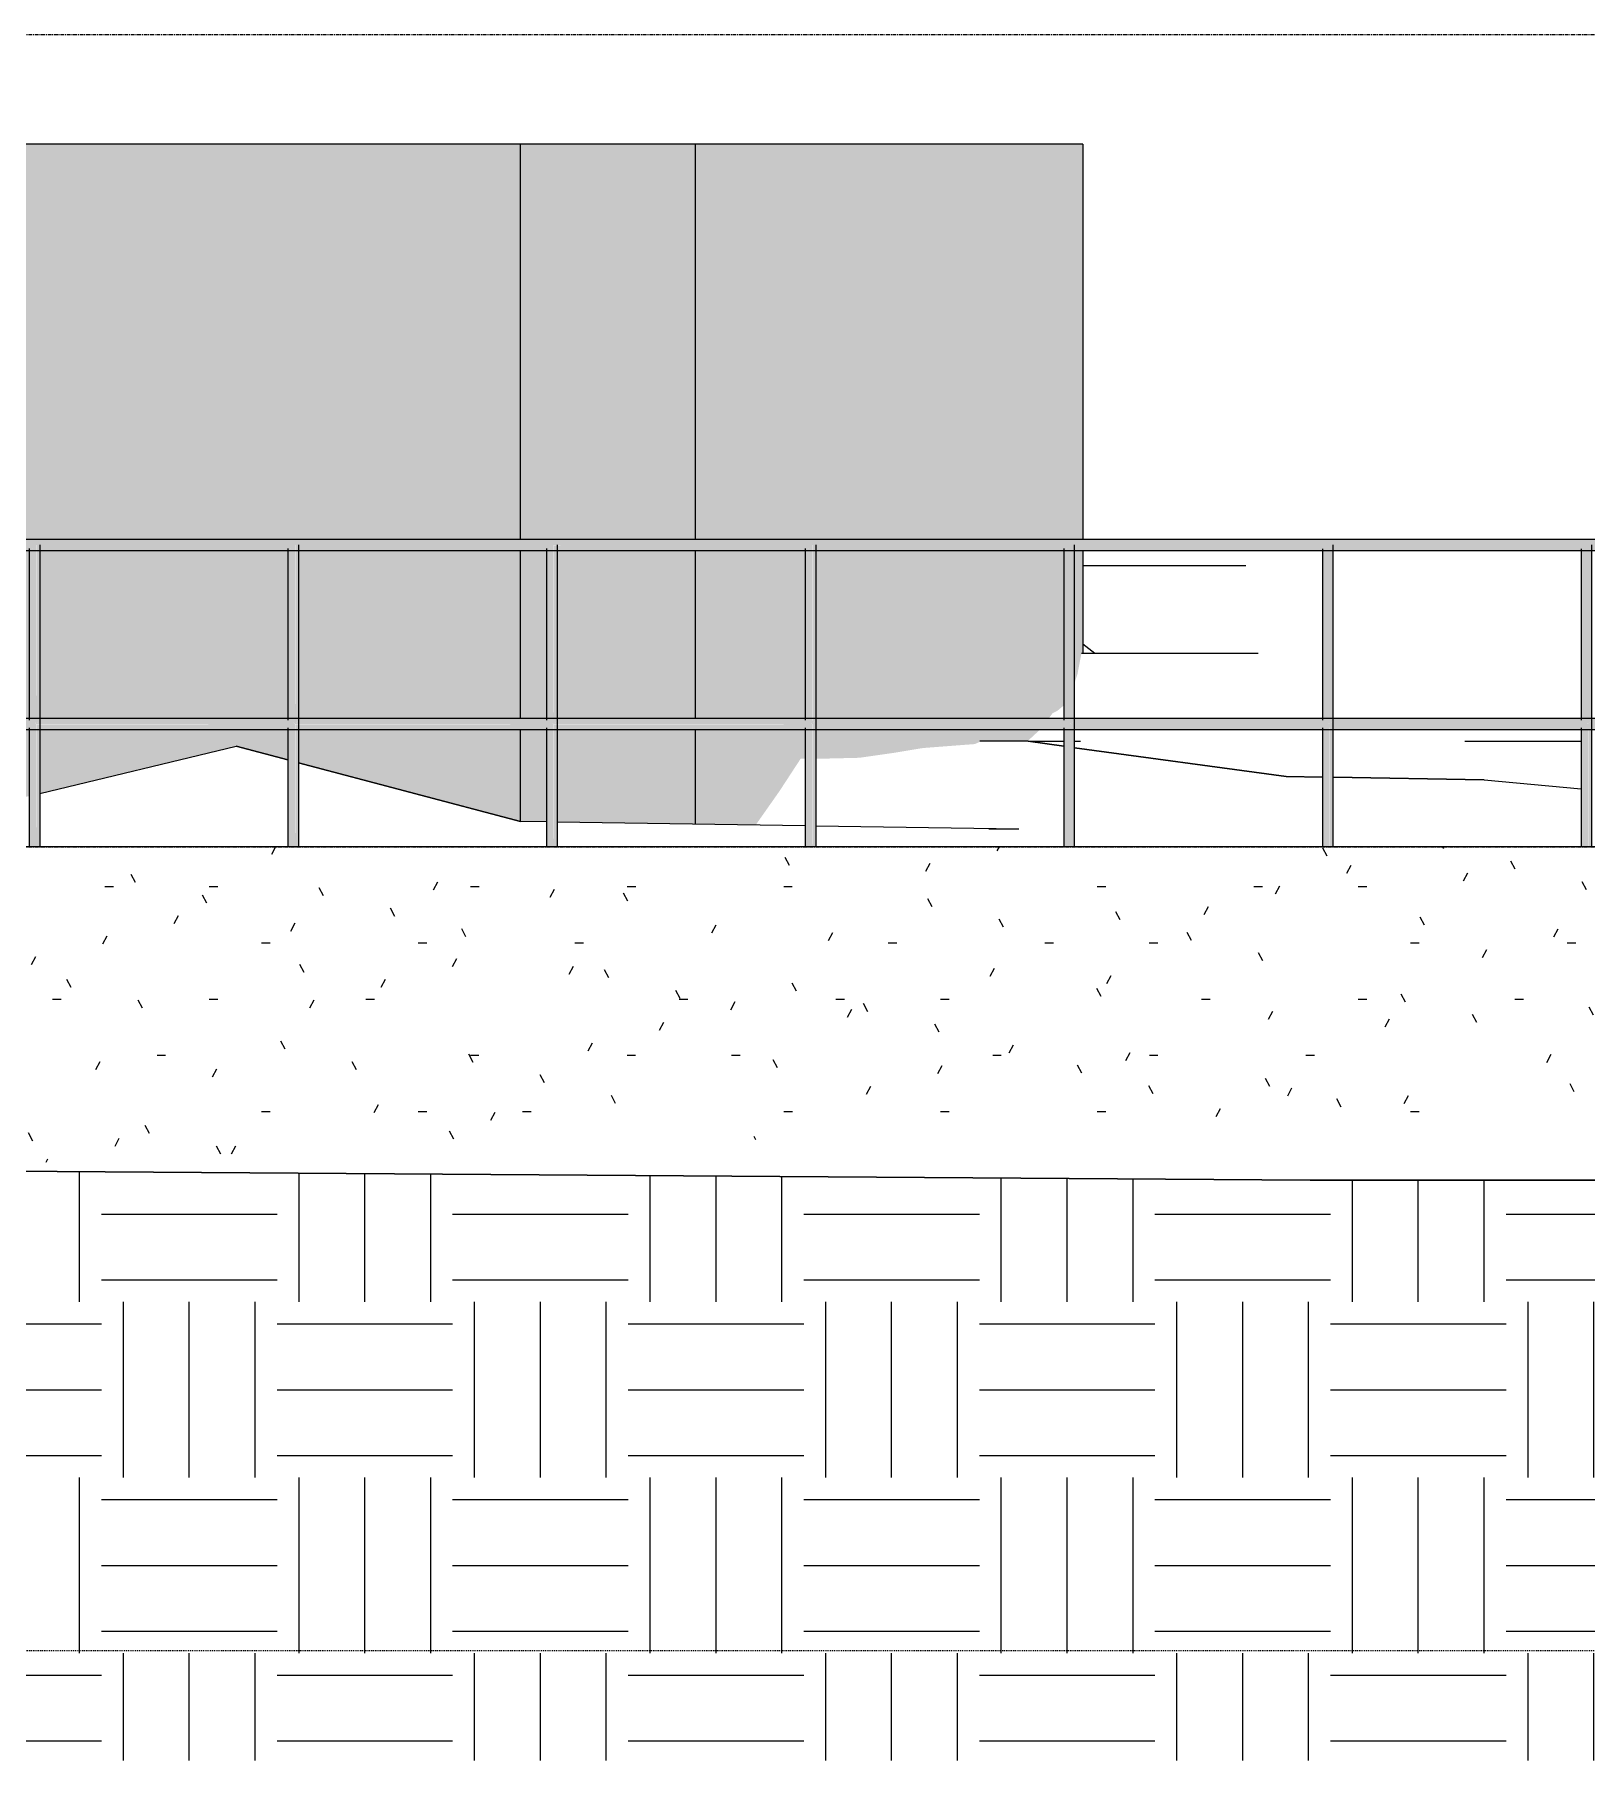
# Model space of a CAD drawing. Header units: inches. Extents: x 1352 to 6578, y -201 to 490.
# Drawn here: x 3598.7 to 3810.9, y -124.9 to 111 of the extents above; entities that cross this region are included whole.
import ezdxf

# ---------------------------------------------------------------- set-up
doc = ezdxf.new("R2010")
doc.units = ezdxf.units.IN
doc.header["$MEASUREMENT"] = 0
doc.linetypes.add('Aligning Line 1_8_', pattern=[0.25, 0.125, -0.125])
doc.linetypes.add('Grid Line 1_2_', pattern=[0.8749999999999999, 0.4999999999999999, -0.125, 0.125, -0.125])
for name, color, linetype, lineweight in [('A-FLOR-HRAL', 11, 'Continuous', 9), ('A-FLOR-LEVL', 51, 'Continuous', 9), ('A-WALL-PATT', 111, 'Continuous', 13), ('C-TOPO', 7, 'Continuous', 9), ('G-ANNO-SYMB', 111, 'Aligning Line 1_8_', 9), ('S-FNDN', 32, 'Continuous', 13)]:
    doc.layers.add(name, color=color, linetype=linetype, lineweight=lineweight)

# ---------------------------------------------------------------- blocks, each defined once
blk = doc.blocks.new('Railing - Lapeyre - 1 1_2_ Post-V1-BUILDING SECTION - EAST_WEST - LOOKING SOUTH')
at = {"layer": 'A-FLOR-HRAL'}
h = blk.add_hatch(color=253, dxfattribs=at)
h.paths.add_polyline_path([(3599.008081191339, 16.75), (3598.994500212435, 41.23613976081136), (3598.422417159008, 40.711277338877), (3598.124964485651, 40.52376517988733), (3597.991040417812, 40.50000000000005), (3598.012558951013, 17.49999999999983), (3598.141037968014, 17.46919404129579), (3598.447439745564, 17.26938701276629), (3598.908426943608, 16.85170339853318)], flags=0)
h.paths.add_polyline_path([(3598.817877980752, -1.13242748511766e-13), (3599.008081191339, -1.13242748511766e-13), (3598.994500212438, 16.7361397608114), (3598.422417159009, 16.21127733887687), (3598.083804009049, 16.01258454748495), (3597.991040417812, 16), (3598.028414712318, -1.13242748511766e-13), (3598.77968473476, -1.13242748511766e-13)], flags=0)
h = blk.add_hatch(color=253, dxfattribs=at)
h.paths.add_polyline_path([(3599.008081191339, 16.75000000000136), (3599.42294830768, 17.28033008588949), (3599.48221196642, 17.49999999999983), (3599.477836257576, 40.60048094716156), (3599.32128863981, 40.87499999999971), (3599.008081191339, 41.23613443491868), (3599.008081191339, 16.93024560974993)], flags=0)
h.paths.add_polyline_path([(3599.008081191339, -1.13242748511766e-13), (3599.48221196642, -1.13242748511766e-13), (3599.449817889365, 16.16132272334477), (3599.32128863981, 16.37499999999983), (3599.008081191339, 16.73613443491871), (3599.008081191339, 0.237972640739827)], flags=0)
at = {"layer": 'A-FLOR-HRAL', "color": 8}
for p, q in [((3597.986626192116, 40.74535959612896), (3597.986626192116, 17.2731297622027)), ((3599.486626192116, -1.13242748511766e-13), (3599.486626192116, 41.25000000000022)), ((3597.986626192116, 16.22687023779713), (3597.986626192116, -1.13242748511766e-13))]:
    blk.add_line(p, q, dxfattribs=at)
blk = doc.blocks.new('Railing - Lapeyre - 1 1_2_ Post-V2-BUILDING SECTION - EAST_WEST - LOOKING SOUTH')
at = {"layer": 'A-FLOR-HRAL'}
h = blk.add_hatch(color=253, dxfattribs=at)
h.paths.add_polyline_path([(3775.793416796445, 16.75), (3775.793416796447, 41.24999999999996), (3775.219535023135, 40.71966991411039), (3774.876701451403, 40.51463860830992), (3774.776376022922, 40.50000000000005), (3774.797894556122, 17.49999999999983), (3774.916891470295, 17.47444436971682), (3775.299915768343, 17.21389574958175), (3775.693762548718, 16.85170339852925)], flags=0)
h.paths.add_polyline_path([(3775.02580375329, -1.13242748511766e-13), (3775.793416796447, -1.13242748511766e-13), (3775.793416796445, 16.75), (3775.219535023134, 16.21966991411034), (3774.869139614158, 16.01258454748512), (3774.776376022922, 16), (3774.813750317428, -1.13242748511766e-13), (3774.916891470295, -1.13242748511766e-13)], flags=0)
h = blk.add_hatch(color=253, dxfattribs=at)
h.paths.add_polyline_path([(3775.793416796445, 16.75), (3776.208283912789, 17.28033008588949), (3776.267547571529, 17.49999999999983), (3776.231867432179, 40.66845839467245), (3776.10662424492, 40.87499999999971), (3775.793416796447, 41.24999999999996), (3775.793416796447, 16.86092037523065)], flags=0)
h.paths.add_polyline_path([(3776.263171862685, -1.13242748511766e-13), (3776.267547571529, -1.13242748511766e-13), (3776.231867432179, 16.16845839467214), (3776.10662424492, 16.37499999999983), (3775.793416796445, 16.75), (3775.826920016153, -1.13242748511766e-13), (3776.252462018803, -1.13242748511766e-13)], flags=0)
at = {"layer": 'A-FLOR-HRAL', "color": 8}
for p, q in [((3774.771961797225, 40.72687023779786), (3774.771961797225, 17.27312976220202)), ((3776.271961797226, -1.13242748511766e-13), (3776.271961797226, 41.25000000000022)), ((3774.771961797225, 16.22687023779747), (3774.771961797225, -1.13242748511766e-13))]:
    blk.add_line(p, q, dxfattribs=at)
blk = doc.blocks.new('Railing - Lapeyre - 1 1_2_ Post-V3-BUILDING SECTION - EAST_WEST - LOOKING SOUTH')
at = {"layer": 'A-FLOR-HRAL'}
for points in [[(4057.908743699161, -10.00000000000006), (4058.649953764622, -10.00000000000006), (4058.640704159825, 41.24056019924048), (4058.076071991311, 40.71966991411039), (4057.773428438469, 40.52555563028289), (4057.632912991096, 40.50000000000005), (4057.654431524297, 17.49999999999983), (4057.799627741079, 17.45993757247913), (4058.076071991311, 17.28033008588949), (4058.640704159825, 16.75943980075709), (4058.640704159825, 16.74056019924171), (4058.076071991311, 16.21966991411034), (4057.725676582334, 16.01258454748461), (4057.632912991096, 15.9913852822952), (4057.632912991096, -10.00000000000006), (4057.77342843847, -10.00000000000006)], [(4058.963161213094, -10.00000000000006), (4059.124084539703, -10.00000000000006), (4059.119708830861, 41.24999999999996), (4058.649953764622, 41.24999999999996), (4058.649953764622, -10.00000000000006), (4058.821657765613, -10.00000000000006)]]:
    blk.add_hatch(color=253, dxfattribs=at).paths.add_polyline_path(points, flags=0)
at = {"layer": 'A-FLOR-HRAL', "color": 8}
for p, q in [((4057.6284987654, 40.72687023779709), (4057.6284987654, 17.27312976220287)), ((4058.649953764621, 41.25000000000043), (4059.124084539702, 41.25000000000043)), ((4059.128498765399, -10.00000000000006), (4059.128498765399, 41.25000000000022)), ((4057.6284987654, 16.22687023779662), (4057.6284987654, -10.00000000000006)), ((4058.649953764621, -9.999999999999945), (4057.628498765399, -9.999999999999945)), ((4059.124084539702, -9.999999999999945), (4058.649953764621, -9.999999999999945))]:
    blk.add_line(p, q, dxfattribs=at)
blk = doc.blocks.new('Railing - Railing-1341484-BUILDING SECTION - EAST_WEST - LOOKING SOUTH')
at = {"layer": 'A-FLOR-HRAL'}
blk.add_hatch(color=253, dxfattribs=at).paths.add_polyline_path([(4058.649953764214, 41.25000000000008), (4058.61358569071, 41.62500000000042), (4058.514226265011, 41.89951905283839), (4058.3784987654, 42.00000000000008), (3569.203253864453, 41.97357361817998), (3569.203253864453, 41.25000000000008), (4050.976212355275, 41.25000000000008)], flags=0)
h = blk.add_hatch(color=253, dxfattribs=at)
h.paths.add_polyline_path([(3569.203253864453, 40.50000000000016), (3598.131555865186, 40.525555630283), (3598.465282076476, 40.74535959612907), (3599.00808119134, 41.25000000000008), (3569.203253864453, 41.24782264343508), (3569.203253864453, 40.52525855170204)], flags=0)
h.paths.add_polyline_path([(3634.36514831235, 41.25000000000008), (3599.02035024796, 41.2361296235071), (3599.426924586754, 40.71103543976863), (3599.48221196642, 40.50000000000016), (3633.488622986207, 40.525555630283), (3633.822349197496, 40.74535959612907), (3634.337986354545, 41.2222795216233)], flags=0)
h.paths.add_polyline_path([(3669.722215433389, 41.25000000000008), (3634.389686425611, 41.22225924701464), (3634.780015428703, 40.71966991411085), (3634.839279087442, 40.50000000000016), (3668.84569010723, 40.525555630283), (3669.17941631852, 40.74535959612907), (3669.681472496681, 41.20841928243487)], flags=0)
h.paths.add_polyline_path([(3705.079282554414, 41.25000000000008), (3669.759022603239, 41.20838887052192), (3670.137082549724, 40.7196699141105), (3670.196346208463, 40.50000000000016), (3704.202757228252, 40.525555630283), (3704.536483439542, 40.74535959612907), (3705.024958638804, 41.19455904324652)], flags=0)
h.paths.add_polyline_path([(3740.436349675423, 41.25000000000008), (3705.079282554414, 41.25000000000008), (3705.494149670744, 40.7196699141105), (3705.553413329484, 40.50000000000016), (3739.559824349272, 40.525555630283), (3739.893550560562, 40.74535959612907), (3740.368444780911, 41.18069880405817)], flags=0)
h.paths.add_polyline_path([(3774.383306032215, 40.50000000000016), (3774.916891470295, 40.525555630283), (3775.219535023135, 40.7196699141105), (3775.793416796447, 41.25000000000008), (3740.436349675423, 41.25000000000008), (3740.851216791767, 40.71966991411212), (3740.910480450506, 40.50000000000016), (3774.005665480275, 40.50000000000016)], flags=0)
h.paths.add_polyline_path([(3811.150483917471, 41.25000000000008), (3775.793416796447, 41.25000000000008), (3776.20828391279, 40.7196699141105), (3776.267547571529, 40.50000000000016), (3810.273958591318, 40.525555630283), (3810.586681105275, 40.72800013163705), (3811.055417065156, 41.1529783256814)], flags=0)
h.paths.add_polyline_path([(3844.42475629463, 40.50000000000016), (3845.631025712338, 40.525555630283), (3846.014378289954, 40.78637557205442), (3846.507551038482, 41.25000000000008), (3811.150483917471, 41.25000000000008), (3811.565351033812, 40.7196699141105), (3811.62461469255, 40.50000000000016), (3841.941837355275, 40.50000000000016)], flags=0)
h.paths.add_polyline_path([(3846.981681813572, 40.50000000000016), (3880.98809283336, 40.525555630283), (3881.358025181213, 40.7752838105226), (3881.864618159519, 41.25000000000008), (3846.507551038482, 41.25000000000008), (3846.922418154833, 40.7196699141105), (3846.981681813572, 40.51091546942782)], flags=0)
h.paths.add_polyline_path([(3917.22168528053, 41.25000000000008), (3881.864618159519, 41.25000000000008), (3882.279485275853, 40.7196699141105), (3882.338748934594, 40.50000000000016), (3916.345159954381, 40.525555630283), (3916.701672072466, 40.76419204899079), (3917.085875491508, 41.1113976081161)], flags=0)
h.paths.add_polyline_path([(3952.578752401567, 41.25000000000008), (3917.22168528053, 41.25000000000008), (3917.636552396877, 40.71966991411178), (3917.695816055616, 40.50000000000016), (3951.73140369669, 40.54171099653012), (3952.045318963726, 40.75310028745897), (3952.429361633644, 41.09753736892775)], flags=0)
h.paths.add_polyline_path([(3987.935819522591, 41.25000000000008), (3952.578752401567, 41.25000000000008), (3952.993619517898, 40.7196699141105), (3953.052883176638, 40.50000000000016), (3987.078806805564, 40.53635994322752), (3987.388965854983, 40.74200852592707), (3987.772847775767, 41.08367712973941)], flags=0)
h.paths.add_polyline_path([(4023.292886643603, 41.25000000000008), (3987.935819522591, 41.25000000000008), (3988.35068663892, 40.7196699141105), (3988.40995029766, 40.50000000000016), (4022.426209914434, 40.53100888992491), (4022.732612746236, 40.73091676439542), (4023.116333917879, 41.06981689055097)], flags=0)
h.paths.add_polyline_path([(4056.567159020766, 40.50000000000016), (4057.773613023306, 40.52565783662231), (4058.076259637493, 40.71982500286361), (4058.459750554035, 41.05588571617317), (4058.526513954407, 41.25000000000008), (4023.292886643603, 41.25000000000008), (4023.707753759942, 40.7196699141105), (4023.767017418681, 40.50000000000016), (4050.976212355275, 40.50000000000016)], flags=0)
h.paths.add_polyline_path([(4058.45982006, 41.05595665136246), (4058.640704159825, 41.25000000000008), (4058.526513954407, 41.25000000000008)], flags=0)
h = blk.add_hatch(color=253, dxfattribs=at)
h.paths.add_polyline_path([(3599.00808119134, 16.75000000000011), (3598.434199418026, 17.2803300858896), (3598.131555865186, 17.47444436971693), (3597.986344703821, 17.49999999999994), (3569.203253864453, 17.47357361817967), (3569.203253864453, 16.75000000000011), (3598.884641381122, 16.75000000000011)], flags=0)
h.paths.add_polyline_path([(3634.365148312348, 16.75000000000011), (3633.791266539046, 17.2803300858896), (3633.488622986209, 17.47444436971574), (3633.343411824842, 17.49999999999994), (3599.481893490938, 17.46899111007502), (3599.473849445687, 17.39086170652723), (3599.311084794842, 17.11195629090582), (3599.00808119134, 16.75000000000011), (3634.241708502139, 16.75000000000011)], flags=0)
h.paths.add_polyline_path([(3669.722215433387, 16.75000000000011), (3669.14833366007, 17.2803300858896), (3668.84569010723, 17.47444436971693), (3668.700478945866, 17.49999999999994), (3634.838648105423, 17.46364005677276), (3634.826996878678, 17.38235011941014), (3634.658047968683, 17.09904028246001), (3634.365148312348, 16.75000000000011), (3669.598775623167, 16.75000000000011)], flags=0)
h.paths.add_polyline_path([(3705.079282554413, 16.75000000000011), (3704.505400781093, 17.2803300858896), (3704.135425120481, 17.49273413718396), (3704.057546066887, 17.49999999999994), (3670.195402719908, 17.45828900347032), (3670.180144311668, 17.3738385322934), (3670.005011142514, 17.08612427401368), (3669.722215433387, 16.75000000000011), (3704.95584274419, 16.75000000000011)], flags=0)
h.paths.add_polyline_path([(3710.41287030067, 16.75000000000011), (3740.436349675421, 16.75000000000011), (3739.862467902113, 17.2803300858896), (3739.49921261621, 17.49090864716493), (3739.465743631438, 17.49999999999977), (3705.553413329484, 17.47444436971693), (3705.533291744657, 17.36532694517649), (3705.351974316348, 17.07320826556753), (3705.079282554413, 16.75000000000011), (3706.271171729478, 16.75000000000011)], flags=0)
h.paths.add_polyline_path([(3775.793416796446, 16.75000000000011), (3775.219535023135, 17.2803300858896), (3774.863000111941, 17.48908315714572), (3774.771680308931, 17.49999999999994), (3740.910480450506, 17.47444436971693), (3740.886439177649, 17.3568153580594), (3740.749557123899, 17.12500000000028), (3740.436349675421, 16.75000000000011), (3775.66997698623, 16.75000000000011)], flags=0)
h.paths.add_polyline_path([(3811.150483917469, 16.75000000000011), (3810.576602144157, 17.2803300858896), (3810.22678760767, 17.48725766712669), (3810.128747429952, 17.49999999999994), (3776.267547571529, 17.47444436971693), (3776.23958661064, 17.34830377094232), (3776.106624244921, 17.12500000000028), (3775.793416796446, 16.75000000000011), (3811.027044107253, 16.75000000000011)], flags=0)
h.paths.add_polyline_path([(3846.507551038481, 16.75000000000011), (3845.933669265177, 17.2803300858896), (3845.590575103399, 17.48543217710766), (3845.485814550973, 17.49999999999994), (3811.62461469255, 17.47444436971693), (3811.59273404363, 17.33979218382524), (3811.463691365941, 17.12500000000028), (3811.150483917469, 16.75000000000011), (3846.38411122827, 16.75000000000011)], flags=0)
h.paths.add_polyline_path([(3881.864618159519, 16.75000000000011), (3881.290736386202, 17.2803300858896), (3880.954362599129, 17.48360668708863), (3880.842881671996, 17.49999999999994), (3846.981681813572, 17.47444436971693), (3846.94588147662, 17.33128059670815), (3846.820758486966, 17.12500000000028), (3846.507551038481, 16.75000000000011), (3881.741178349298, 16.75000000000011)], flags=0)
h.paths.add_polyline_path([(3894.200431105275, 16.75000000000011), (3917.221685280527, 16.75000000000011), (3916.647803507221, 17.2803300858896), (3916.318150094859, 17.48178119706943), (3916.199948793017, 17.49999999999994), (3882.338748934594, 17.47444436971693), (3882.29902890961, 17.32276900959124), (3882.177825607984, 17.12500000000028), (3881.864618159519, 16.75000000000011), (3883.748712355275, 16.75000000000011)], flags=0)
h.paths.add_polyline_path([(3952.578752401566, 16.75000000000011), (3952.004870628246, 17.2803300858896), (3951.68193759059, 17.47995570705023), (3951.55701591404, 17.49999999999994), (3917.695816055616, 17.47444436971693), (3917.652176342601, 17.31425742247415), (3917.534892729008, 17.12500000000028), (3917.221685280527, 16.75000000000011), (3952.455312591343, 16.75000000000011)], flags=0)
h.paths.add_polyline_path([(3987.93581952259, 16.75000000000011), (3987.337861186085, 17.29747996925101), (3987.04572508632, 17.47813021703137), (3986.914083035063, 17.49999999999994), (3953.052883176638, 17.47444436971693), (3953.005323775591, 17.30574583535707), (3952.891959850027, 17.12500000000028), (3952.578752401566, 16.75000000000011), (3987.812379712366, 16.75000000000011)], flags=0)
h.paths.add_polyline_path([(4023.292886643601, 16.75000000000011), (4022.706883011342, 17.28896456023164), (4022.409512582048, 17.47630472701217), (4022.271150156083, 17.49999999999994), (3988.40995029766, 17.47444436971693), (3988.358471208582, 17.29723424824033), (3988.249026971048, 17.12500000000028), (3987.93581952259, 16.75000000000011), (4023.169446833384, 16.75000000000011)], flags=0)
h.paths.add_polyline_path([(4056.202243605275, 16.75000000000011), (4058.640704159825, 16.7594398007572), (4058.075827281221, 17.28044916988466), (4057.773230296585, 17.47447924059508), (4057.628217277106, 17.49999999999994), (4023.767017418681, 17.47444436971693), (4023.762641709838, 17.39951905283851), (4023.606094092072, 17.12500000000028), (4023.292886643601, 16.75000000000011), (4050.976212355275, 16.75000000000011)], flags=0)
h = blk.add_hatch(color=253, dxfattribs=at)
h.paths.add_polyline_path([(3569.203253864453, 16.00000000000011), (3598.131555865186, 16.02555563028312), (3598.434199418026, 16.21966991411045), (3599.00808119134, 16.75000000000011), (3569.203253864453, 16.7478226434352), (3569.203253864453, 16.02525855170216)], flags=0)
h.paths.add_polyline_path([(3634.365148312349, 16.75000000000011), (3599.020350247958, 16.73612962350722), (3599.426924586754, 16.21103543976858), (3599.48221196642, 16.00000000000011), (3633.488622986207, 16.02555563028312), (3633.791266539046, 16.21966991411045), (3634.337986354544, 16.72227952162342)], flags=0)
h.paths.add_polyline_path([(3669.722215433387, 16.75000000000011), (3634.389686425612, 16.72225924701467), (3634.780015428702, 16.21966991411045), (3634.839279087442, 16.00000000000011), (3668.84569010723, 16.02555563028312), (3669.14833366007, 16.21966991411045), (3669.681472496681, 16.70841928243498)], flags=0)
h.paths.add_polyline_path([(3704.057546066887, 16.00000000000011), (3704.202757228251, 16.02555563028312), (3704.505400781093, 16.21966991411045), (3705.079282554413, 16.75000000000011), (3669.759022603239, 16.70838887052195), (3670.137082549724, 16.21966991411045), (3670.196346208463, 16.00000000000011), (3703.669171790169, 16.00000000000011)], flags=0)
h.paths.add_polyline_path([(3740.436349675422, 16.75000000000011), (3705.079282554413, 16.75000000000011), (3705.494149670744, 16.21966991411045), (3705.553413329484, 16.00000000000011), (3739.559824349272, 16.02555563028312), (3739.862467902112, 16.21966991411045), (3740.368444780911, 16.68069880405829)], flags=0)
h.paths.add_polyline_path([(3769.805053711023, 16.00000000000011), (3774.916891470295, 16.02555563028312), (3775.219535023135, 16.21966991411045), (3775.793416796446, 16.75000000000011), (3740.436349675422, 16.75000000000011), (3740.851216791767, 16.21966991411301), (3740.910480450506, 16.00000000000011), (3764.033473516061, 16.00000000000011)], flags=0)
h.paths.add_polyline_path([(3811.15048391747, 16.75000000000011), (3775.793416796446, 16.75000000000011), (3776.20828391279, 16.21966991411045), (3776.267547571529, 16.00000000000011), (3810.273958591318, 16.02555563028312), (3810.586681105275, 16.22800013163657), (3811.055417065156, 16.6529783256816)], flags=0)
h.paths.add_polyline_path([(3846.507551038481, 16.75000000000011), (3811.15048391747, 16.75000000000011), (3811.565351033811, 16.21966991411045), (3811.62461469255, 16.00000000000011), (3845.631025712338, 16.02555563028312), (3846.014378289953, 16.28637557205428), (3846.398903207265, 16.63911808649317)], flags=0)
h.paths.add_polyline_path([(3881.864618159519, 16.75000000000011), (3846.507551038481, 16.75000000000011), (3846.922418154833, 16.21966991411045), (3846.981681813572, 16.00000000000011), (3880.98809283336, 16.02555563028312), (3881.358025181213, 16.27528381052246), (3881.742389349401, 16.62525784730456)], flags=0)
h.paths.add_polyline_path([(3917.221685280528, 16.75000000000011), (3881.864618159519, 16.75000000000011), (3882.279485275853, 16.21966991411045), (3882.338748934594, 16.00000000000011), (3916.345159954381, 16.02555563028312), (3916.701672072466, 16.26419204899065), (3917.085875491508, 16.6113976081163)], flags=0)
h.paths.add_polyline_path([(3952.578752401566, 16.75000000000011), (3917.221685280528, 16.75000000000011), (3917.636552396877, 16.21966991411164), (3917.695816055616, 16.00000000000011), (3951.73140369669, 16.04171099653007), (3952.045318963726, 16.25310028745883), (3952.429361633644, 16.59753736892787)], flags=0)
h.paths.add_polyline_path([(3987.93581952259, 16.75000000000011), (3952.578752401566, 16.75000000000011), (3952.993619517898, 16.21966991411045), (3953.052883176638, 16.00000000000011), (3987.078806805564, 16.03635994322746), (3987.388965854983, 16.24200852592702), (3987.772847775767, 16.58367712973961)], flags=0)
h.paths.add_polyline_path([(4023.292886643602, 16.75000000000011), (3987.93581952259, 16.75000000000011), (3988.35068663892, 16.21966991411045), (3988.40995029766, 16.00000000000011), (4022.426209914434, 16.03100888992503), (4022.732612746236, 16.23091676439537), (4023.116333917877, 16.56981689055118)], flags=0)
h.paths.add_polyline_path([(4042.10044332246, 16.00000000000011), (4057.773613023307, 16.02565783662225), (4058.076259637493, 16.21982500286355), (4058.640704159825, 16.74056019924182), (4058.640704159825, 16.75000000000011), (4023.292886643602, 16.75000000000011), (4023.707753759942, 16.21966991411045), (4023.767017418681, 16.00000000000011), (4040.524493605275, 16.00000000000011)], flags=0)
at = {"layer": 'A-FLOR-HRAL', "color": 8}
for p, q in [((4058.3784987654, 42.00000000000008), (3569.203253864453, 42.00000000000008)), ((3569.203253864453, 40.50000000000016), (4058.3784987654, 40.50000000000016)), ((4058.3784987654, 17.49999999999994), (3569.203253864453, 17.49999999999994)), ((3569.203253864453, 16.00000000000011), (4058.3784987654, 16.00000000000011))]:
    blk.add_line(p, q, dxfattribs=at)
blk.add_ellipse((4058.378498765399, 41.24999999999999), major_axis=(0, 0.75), ratio=0.3619399989626497, start_param=4.712388980384685, end_param=6.283185307179588, dxfattribs=at)
for name, p in [('Railing - Lapeyre - 1 1_2_ Post-V1-BUILDING SECTION - EAST_WEST - LOOKING SOUTH', (0, 0)), ('Railing - Lapeyre - 1 1_2_ Post-V1-BUILDING SECTION - EAST_WEST - LOOKING SOUTH', (35.35706712102179, 0)), ('Railing - Lapeyre - 1 1_2_ Post-V1-BUILDING SECTION - EAST_WEST - LOOKING SOUTH', (70.71413424204316, 0)), ('Railing - Lapeyre - 1 1_2_ Post-V1-BUILDING SECTION - EAST_WEST - LOOKING SOUTH', (106.0712013630645, 0)), ('Railing - Lapeyre - 1 1_2_ Post-V1-BUILDING SECTION - EAST_WEST - LOOKING SOUTH', (141.4282684840866, 0)), ('Railing - Lapeyre - 1 1_2_ Post-V2-BUILDING SECTION - EAST_WEST - LOOKING SOUTH', (0, 0)), ('Railing - Lapeyre - 1 1_2_ Post-V2-BUILDING SECTION - EAST_WEST - LOOKING SOUTH', (35.35706712102247, 0)), ('Railing - Lapeyre - 1 1_2_ Post-V2-BUILDING SECTION - EAST_WEST - LOOKING SOUTH', (70.71413424204384, 0)), ('Railing - Lapeyre - 1 1_2_ Post-V1-BUILDING SECTION - EAST_WEST - LOOKING SOUTH', (282.8565369681734, 0)), ('Railing - Lapeyre - 1 1_2_ Post-V1-BUILDING SECTION - EAST_WEST - LOOKING SOUTH', (318.2136040891955, 0)), ('Railing - Lapeyre - 1 1_2_ Post-V2-BUILDING SECTION - EAST_WEST - LOOKING SOUTH', (176.7853356051094, 0)), ('Railing - Lapeyre - 1 1_2_ Post-V2-BUILDING SECTION - EAST_WEST - LOOKING SOUTH', (212.1424027261314, 0)), ('Railing - Lapeyre - 1 1_2_ Post-V2-BUILDING SECTION - EAST_WEST - LOOKING SOUTH', (247.4994698471528, 0)), ('Railing - Lapeyre - 1 1_2_ Post-V3-BUILDING SECTION - EAST_WEST - LOOKING SOUTH', (0, 0))]:
    blk.add_blockref(name, p)

msp = doc.modelspace()

# ---------------------------------------------------------------- hatches: boundary and pattern name
at = {"layer": 'A-WALL-PATT', "lineweight": 9}
h = msp.add_hatch(dxfattribs=at)
h.set_pattern_fill('FP_12', color=9, style=0, pattern_type=2)
h.set_pattern_definition([(0, (2915.881, 132.759), (28.554, 7.68), [1.178, -20.238, 1.178, -20.238, -114.217]), (0, (2915.881, 132.759), (28.554, 7.68), [-42.831, 1.178, -41.653, 1.178, -20.238, -49.97]), (0, (2915.881, 132.759), (28.554, 7.68), [-107.078, 1.178, -13.099, 1.178, -34.515]), (118.22, (2926.589, 136.599), (-20.45920642670703, 22.76451911175348), [1.245, -21.399, 1.245, -21.399, -120.772]), (118.22, (2926.589, 136.599), (-20.45920642670703, 22.76451911175348), [-45.29, 1.245, -44.044, 1.245, -21.399, -52.838]), (118.22, (2926.589, 136.599), (-20.45920642670703, 22.76451911175348), [-113.224, 1.245, -13.851, 1.245, -36.496]), (241.78, (2930.158, 151.959), (-8.094819044471073, -30.44390715130482), [1.245, -21.399, 1.245, -21.399, -120.772]), (241.78, (2930.158, 151.959), (-8.094819044471073, -30.44390715130482), [-45.29, 1.245, -44.044, 1.245, -21.399, -52.838]), (241.78, (2930.158, 151.959), (-8.094819044471073, -30.44390715130482), [-113.224, 1.245, -13.851, 1.245, -36.496])])
h.paths.add_polyline_path([(3568.395524496867, -44.1785065129203), (3789.683243605275, -37.10013836633447), (3817.68802298663, -34.3667119341087), (3955.417727254913, -42.30031200907114), (3973.69169356612, -34.41194315864629), (4038.4081793716, -29.71197929390604), (4042.10044332246, -29.23976409624072), (4042.10044332246, 0), (3567.70325386445, 0), (3567.70325386445, -44.1738083035737)], flags=0)
at = {"layer": 'C-TOPO'}
h = msp.add_hatch(dxfattribs=at)
h.set_pattern_fill('FP_11', color=8, style=0, pattern_type=2)
h.set_pattern_definition([(0, (2839.867, 132.759), (24, 24), [24, -24]), (0, (2839.867, 141.759), (24, 24), [24, -24]), (0, (2839.867, 150.759), (24, 24), [24, -24]), (90, (2842.867, 153.759), (-24, 24), [24, -24]), (90, (2851.867, 153.759), (-24, 24), [24, -24]), (90, (2860.867, 153.759), (-24, 24), [24, -24])])
h.paths.add_polyline_path([(3455.228243605275, -124.8885154038709), (4124.138243605275, -124.8885154038709), (4124.138243605275, -45.59872754018385), (3773.092583916206, -45.59872754018385), (3595.212763662012, -44.36050692047626), (3561.108008186208, -44.33082938906789), (3503.065054932556, -42.28851948107), (3490.532041615767, -41.9595770663447), (3238.220391563759, -41.9595770663447), (3219.211789483488, -43.63814344914851), (3212.453253864445, -42.12916380299009), (3212.453253864445, -68.00000000000038), (3216.453253864446, -68.00000000000038), (3216.453253864446, -80.00000000000055), (3212.453253864445, -80.00000000000055), (3212.453253864445, -124.8885154038709), (3424.741859738896, -124.8885154038709)], flags=0)
at = {"layer": 'S-FNDN'}
h = msp.add_hatch(color=7, dxfattribs=at)
h.paths.add_polyline_path([(3569.203253864453, 1.430551779425627), (3578.189208984462, 2.149806082248858), (3597.991040417812, 6.920312756556199), (3597.991040417812, 16.00000000000011), (3569.203253864453, 16.00000000000011), (3569.203253864453, 1.979984596129043)], flags=0)
h.paths.add_polyline_path([(3665.179098152484, 3.434523940086364), (3665.179098152484, 16.00000000000011), (3634.839279087442, 16.00000000000011), (3634.839279087442, 11.46757685818409), (3665.17895507821, 3.434523940086705)], flags=0)
h.paths.add_polyline_path([(3599.482211966419, 7.279554468571916), (3626.276733398525, 13.73468685150163), (3633.348107538835, 11.86239518002645), (3633.348107538835, 16.00000000000011), (3599.482211966419, 16.00000000000011), (3599.482211966419, 13.73468685150163)], flags=0)
h.paths.add_polyline_path([(3599.482211966419, 17.49999999999994), (3633.348107538835, 17.49999999999994), (3633.348107538835, 40.50000000000016), (3599.482211966419, 40.50000000000016), (3599.482211966419, 23.12473459612903)], flags=0)
h.paths.add_polyline_path([(3597.991040417812, 17.49999999999994), (3597.991040417812, 40.50000000000016), (3569.203253864453, 40.50000000000016), (3569.203253864453, 40.39370078740176), (3570.434371042339, 40.35498132399973), (3570.56825653421, 40.27838849653022), (3570.670153796062, 40.1018972618516), (3570.670153796062, 39.8981027381487), (3570.495182037988, 39.67942192340538), (3570.289868037681, 39.60629921259854), (3569.791413793151, 39.64416822479415), (3569.699316856578, 39.60629921259854), (3569.203253864453, 39.60629921259854), (3569.203253864453, 17.49999999999994), (3591.100587355275, 17.49999999999994)], flags=0)
h.paths.add_polyline_path([(3643.359181105275, 17.49999999999994), (3665.179098152484, 17.49999999999994), (3665.179098152484, 40.50000000000016), (3634.839279087442, 40.50000000000016), (3634.839279087442, 17.49999999999994), (3638.133321730274, 17.49999999999994)], flags=0)
h.paths.add_polyline_path([(3569.876048184691, 39.67634888902418), (3569.838511104843, 39.71611652410549), (3569.870187307624, 39.68055393531611)], flags=0)
h.paths.add_polyline_path([(3632.907462355275, 42.00000000000008), (3665.179098152484, 42.00000000000008), (3665.179098152484, 96.00000000000016), (3569.203253864453, 96.00000000000016), (3569.203253864453, 42.00000000000008), (3622.455743605275, 42.00000000000008)], flags=0)
h = msp.add_hatch(color=7, dxfattribs=at)
h.paths.add_polyline_path([(3689.039863854778, 3.072449210588899), (3689.039863854778, 16.00000000000011), (3670.196346208463, 16.00000000000011), (3670.196346208463, 3.358389120256731), (3687.784995164065, 3.091491077183263)], flags=0)
h.paths.add_polyline_path([(3668.705174659856, 3.3810170780377), (3668.705174659856, 16.00000000000011), (3665.179098152484, 16.00000000000011), (3665.179098152484, 3.434523940086364), (3665.469746620661, 3.430113460773611)], flags=0)
h.paths.add_polyline_path([(3668.705174659856, 17.49999999999994), (3668.705174659856, 40.50000000000016), (3665.179098152484, 40.50000000000016), (3665.179098152484, 17.49999999999994), (3666.661949449172, 17.49999999999994)], flags=0)
h.paths.add_polyline_path([(3689.039863854778, 17.49999999999994), (3689.039863854778, 40.50000000000016), (3670.196346208463, 40.50000000000016), (3670.196346208463, 17.49999999999994), (3685.166056105274, 17.49999999999994)], flags=0)
h.paths.add_polyline_path([(3665.179098152484, 42.00000000000008), (3689.039863854778, 42.00000000000008), (3689.039863854778, 96.00000000000016), (3665.179098152484, 96.00000000000016), (3665.179098152484, 44.2694845961291)], flags=0)
h = msp.add_hatch(color=7, dxfattribs=at)
h.paths.add_polyline_path([(3697.302079946612, 2.947075123436036), (3700.553320509892, 7.573696164661611), (3703.451931282461, 12.01145339247392), (3704.062241780878, 12.0092046069584), (3704.062241780878, 16.00000000000011), (3689.039863854778, 16.00000000000011), (3689.039863854778, 3.072449210588899), (3695.617774855275, 2.972633425345122)], flags=0)
h.paths.add_polyline_path([(3705.553413329485, 12.00736172915515), (3711.504414839797, 12.15132417657293), (3716.229349873156, 12.82723760604858), (3720.17685190764, 13.48296639615512), (3727.271567354507, 14.02560410230728), (3728.105039968655, 14.40127229690552), (3734.463449806574, 14.41216662947681), (3736.185229544689, 16.00000000000011), (3705.553413329485, 16.00000000000011), (3705.553413329485, 12.66256427764892)], flags=0)
h.paths.add_polyline_path([(3701.096913201217, 17.49999999999994), (3704.062241780878, 17.49999999999994), (3704.062241780878, 40.50000000000016), (3689.039863854778, 40.50000000000016), (3689.039863854778, 17.49999999999994), (3700.843634230275, 17.49999999999994)], flags=0)
h.paths.add_polyline_path([(3705.553413329485, 17.49999999999994), (3737.346668612731, 17.49999999999994), (3737.903942959111, 18.25317542186809), (3738.547482104218, 18.56946659088134), (3739.4193089019, 19.29924235150622), (3739.4193089019, 40.50000000000016), (3705.553413329485, 40.50000000000016), (3705.553413329485, 19.60060959612917)], flags=0)
h.paths.add_polyline_path([(3740.910480450506, 22.39394943460166), (3741.300229927148, 23.59340062627899), (3741.837158203211, 26.40127372741716), (3742.021227475086, 26.40127372741716), (3742.021227475086, 40.50000000000016), (3740.910480450506, 40.50000000000016), (3740.910480450506, 23.12473459612903)], flags=0)
h.paths.add_polyline_path([(3705.395796952601, 42.00000000000008), (3742.021227475086, 42.00000000000008), (3742.021227475086, 96.00000000000016), (3689.039863854778, 96.00000000000016), (3689.039863854778, 42.00000000000008), (3704.751568312203, 42.00000000000008)], flags=0)

# ---------------------------------------------------------------- linework, layer by layer
at = {"layer": 'A-FLOR-LEVL', "linetype": 'Grid Line 1_2_'}
for p, q in [((1351.78415744599, 111), (4220.885431294822, 111)), ((1351.78415744599, 0), (4220.885431294822, 0))]:
    msp.add_line(p, q, dxfattribs=at)
at = {"layer": 'C-TOPO', "color": 8}
for p, q in [((3764.306396484461, 38.40127372741707), (3742.021227475086, 38.40127372741707)), ((3764.306396484461, 38.40127372741707), (3763.060262789903, 38.40127372741707)), ((3766.014770507898, 26.40127372741716), (3741.837158203211, 26.40127372741716)), ((3743.64916992196, 26.40127372741733), (3742.021227475086, 27.69322624448438)), ((3743.64916992196, 26.40127372741733), (3743.524075418929, 26.47745918000311)), ((3766.014770507898, 26.40127372741716), (3765.613129109784, 26.40127372741716)), ((3734.543334961024, 14.40127229690552), (3727.964743358752, 14.40127229690552)), ((3734.543334961024, 14.40127229690552), (3739.4193089019, 13.73631167829268)), ((3739.4193089019, 13.73631167829268), (3734.543334961024, 14.40127229690552)), ((3734.543334961024, 14.40127229690552), (3739.4193089019, 14.40127229690552)), ((3740.906104741664, 14.40127229690552), (3741.702392578212, 14.40127229690552)), ((3794.235717773524, 14.40127229690552), (3795.127489209054, 14.40127229690552)), ((3794.235717773524, 14.40127229690552), (3810.133443143943, 14.40127229690552)), ((3599.477836257577, 7.278500306066234), (3626.276733398524, 13.73468685150163)), ((3599.477836257577, 7.278500306066234), (3626.276733398524, 13.73468685150163)), ((3633.348107538835, 11.86239518002645), (3626.276733398524, 13.73468685150163)), ((3626.276733398524, 13.73468685150163), (3633.348107538835, 11.86239518002645)), ((3740.906104741664, 13.5335499955296), (3769.805053711023, 9.592457771301268)), ((3769.805053711023, 9.592457771301268), (3740.906104741664, 13.5335499955296)), ((3665.178955078212, 3.434523940086364), (3634.834903378598, 11.46873541705247)), ((3634.834903378598, 11.46873541705247), (3665.178955078212, 3.434523940086364)), ((3769.805053711023, 9.592457771301268), (3774.776376022922, 9.506778294011381)), ((3774.776376022922, 9.506778294011381), (3769.805053711023, 9.592457771301268)), ((3776.263171862686, 9.4811537453711), (3796.873535156337, 9.125939369201658)), ((3796.873535156337, 9.125939369201658), (3776.263171862686, 9.4811537453711)), ((3796.873535156337, 9.125939369201658), (3810.133443143944, 7.927806997243237)), ((3796.873535156337, 9.125939369201658), (3810.133443143944, 7.927806997243237)), ((3668.705174659856, 3.381015709820417), (3665.178955078212, 3.434523940086364)), ((3704.062241780878, 2.844493793008894), (3670.19197049962, 3.358454490273288)), ((3733.270751953212, 2.401272475719451), (3705.549037620641, 2.821932573461765)), ((3733.270751953212, 2.401272475719451), (3729.175979003154, 2.389433913225104)), ((3733.270751953212, 2.401272475719451), (3729.362370185254, 2.401272475719451)), ((3595.212890625094, -44.36050701141357), (3773.092529296969, -45.598726272583)), ((3773.092529296969, -45.598726272583), (3777.946289062594, -45.598726272583)), ((3777.946289062594, -45.598726272583), (3805.264526367282, -45.59870052337646)), ((3805.264526367282, -45.59870052337646), (3806.672241211032, -45.59870052337646)), ((3806.672241211032, -45.59870052337646), (3841.200073242282, -45.598726272583))]:
    msp.add_line(p, q, dxfattribs=at)
at = {"layer": 'C-TOPO'}
for p, q in [((3773.092583916206, -45.59872754018398), (3595.212763662011, -44.36050692047622)), ((3777.946220227133, -45.59872754018398), (3773.092583916206, -45.59872754018398)), ((3805.264513551866, -45.59870301737246), (3777.946220227133, -45.59872754018398)), ((3806.672144396116, -45.59870258500865), (3805.264513551866, -45.59870301737246)), ((3841.200026449533, -45.59872754018398), (3806.672144396116, -45.59870258500865))]:
    msp.add_line(p, q, dxfattribs=at)
at = {"layer": 'G-ANNO-SYMB'}
msp.add_line((1448.498243605276, -109.8612450823514), (4124.138243605274, -109.8612450823514), dxfattribs=at)
at = {"layer": 'S-FNDN', "color": 8, "lineweight": 9}
for p, q in [((3742.021227475085, 95.99999999999999), (3569.203253864452, 95.99999999999999)), ((3665.179098152482, 41.99474507523939), (3665.179098152482, 95.99999999999999)), ((3689.039863854778, 95.99999999999999), (3689.039863854778, 41.99351337488369)), ((3742.021227475085, 95.99999999999999), (3742.021227475085, 42.00000000000001)), ((3665.179098152482, 17.49474507523933), (3665.179098152482, 40.50000000000006)), ((3689.039863854778, 40.50000000000006), (3689.039863854778, 17.49351337488362)), ((3742.021227475085, 40.50000000000005), (3742.021227475085, 26.40127372741703)), ((3665.179098152482, 3.434487190599365), (3665.179098152482, 16)), ((3689.039863854778, 15.99999999999999), (3689.039863854778, 3.072449210588803)), ((4042.100443322459, 0), (3569.203253864453, 0))]:
    msp.add_line(p, q, dxfattribs=at)

# ---------------------------------------------------------------- block references
at = {"layer": 'A-FLOR-HRAL', "color": 8}
msp.add_blockref('Railing - Railing-1341484-BUILDING SECTION - EAST_WEST - LOOKING SOUTH', (0, 0), dxfattribs=at)

doc.saveas('drawing.dxf')
